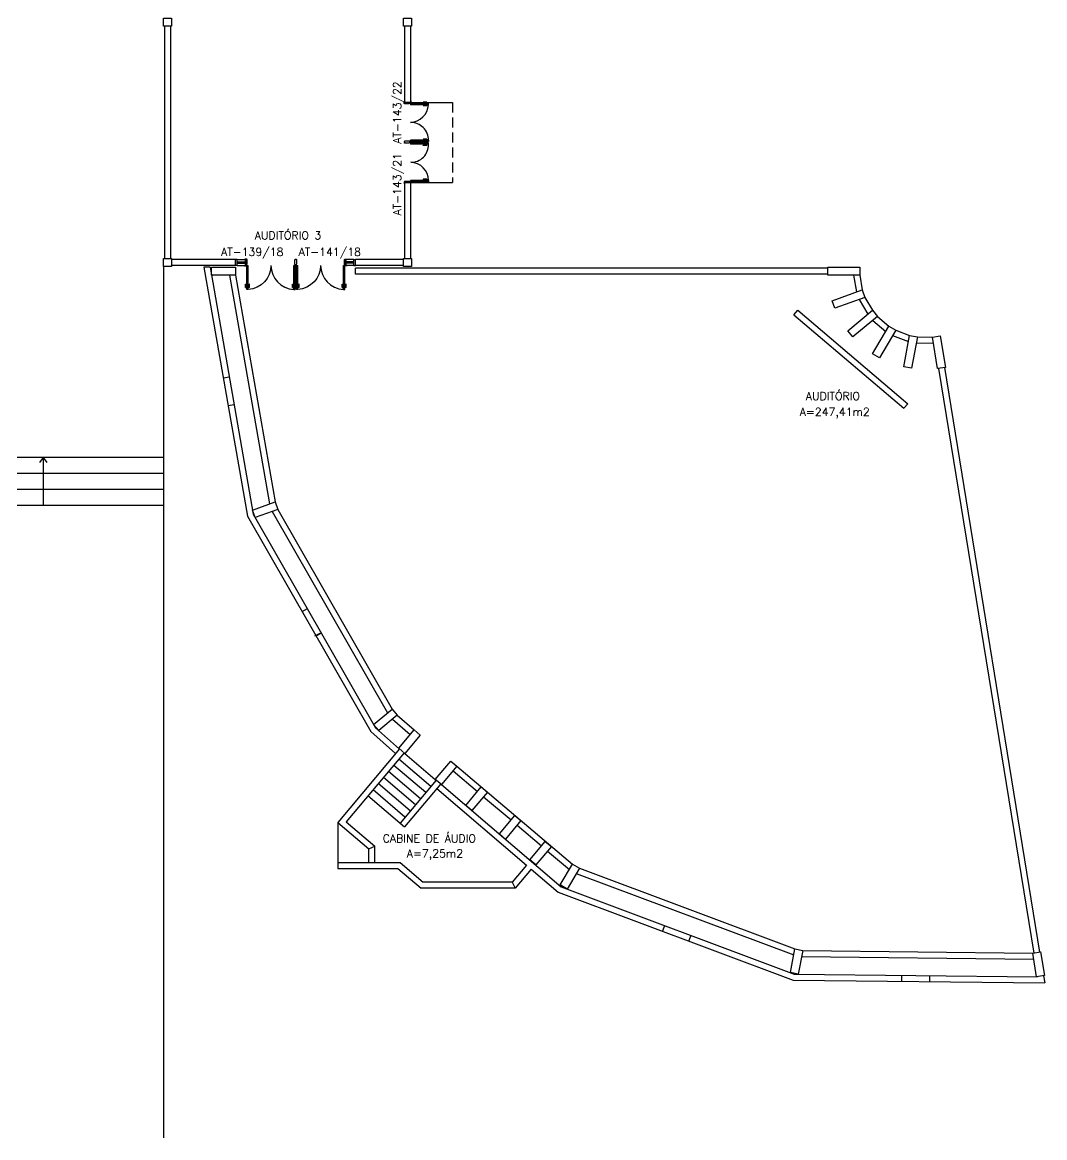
# Model space of a CAD drawing. Header units: millimetres. Extents: x 2069 to 2250, y 1124 to 1284.
# Drawn here: x 2202.35 to 2227.9, y 1124.11 to 1151.98 of the extents above; entities that cross this region are included whole.
import ezdxf

# ---------------------------------------------------------------- set-up
doc = ezdxf.new("R2010")
doc.units = ezdxf.units.MM
doc.linetypes.add('HIDDEN', pattern=[0.375, 0.25, -0.125])
for name, color, linetype in [('ALV', 2, 'Continuous'), ('ENDEREÇO', 2, 'Continuous'), ('JANELA', 1, 'Continuous'), ('MACANETA', 1, 'Continuous'), ('MARCO', 2, 'Continuous'), ('PAVIMENTO', 1, 'Continuous'), ('PILARES', 3, 'Continuous'), ('PISO', 1, 'Continuous'), ('PORTA', 2, 'Continuous'), ('PROJ', 1, 'HIDDEN'), ('TEXTO', 2, 'Continuous'), ('ÁREA', 2, 'Continuous')]:
    doc.layers.add(name, color=color, linetype=linetype)
doc.styles.add('UNB-100', font='simplex.shx', dxfattribs={"height": 0.2})
doc.styles.add('UNB1-100', font='simplex.shx', dxfattribs={"height": 0.2})

# ---------------------------------------------------------------- blocks, each defined once
blk = doc.blocks.new('DOOR-60')
at = {"layer": 'MACANETA', "color": 1}
for p, q in [((-0.08, -0.555), (-0.08, -0.465)), ((-0.08, -0.465), (-0.075, -0.465)), ((-0.08, -0.555), (-0.053, -0.555)), ((-0.075, -0.555), (-0.075, -0.465)), ((-0.075, -0.535), (-0.053, -0.535)), ((-0.053, -0.528), (-0.05, -0.528)), ((-0.053, -0.563), (-0.053, -0.528)), ((-0.012, -0.528), (-0.015, -0.528)), ((-0.012, -0.563), (-0.012, -0.528)), ((0.01, -0.535), (-0.012, -0.535)), ((0.015, -0.555), (-0.012, -0.555)), ((0.01, -0.555), (0.01, -0.465)), ((0.015, -0.465), (0.01, -0.465)), ((0.015, -0.555), (0.015, -0.465)), ((-0.053, -0.563), (-0.05, -0.563)), ((-0.012, -0.563), (-0.015, -0.563))]:
    blk.add_line(p, q, dxfattribs=at)
at = {"layer": 'PORTA'}
for p, q in [((-0.05, -0.6), (-0.05, 0)), ((-0.015, 0), (-0.05, 0)), ((-0.015, -0.6), (-0.015, 0)), ((-0.05, -0.6), (-0.015, -0.6))]:
    blk.add_line(p, q, dxfattribs=at)
at = {"layer": 'PORTA', "color": 1}
blk.add_arc((-0.02, 0), 0.6, 180, 267.134, dxfattribs=at)

msp = doc.modelspace()

# ---------------------------------------------------------------- linework, layer by layer
at = {"layer": 'ALV'}
for p, q in [((2205.89825, 1151.87127), (2205.89825, 1146.08127)), ((2206.04825, 1151.87127), (2206.04825, 1146.08127)), ((2211.89825, 1151.88127), (2211.89825, 1149.97627)), ((2212.04825, 1151.88127), (2212.04825, 1149.97627)), ((2211.89825, 1149.97627), (2213.09825, 1149.97627)), ((2212.04825, 1149.97627), (2211.89825, 1149.97627)), ((2211.89825, 1149.97627), (2211.89825, 1149.97127)), ((2212.04825, 1149.97127), (2211.89825, 1149.97127)), ((2212.04825, 1149.97627), (2212.04825, 1149.99627)), ((2212.04825, 1149.97627), (2212.04825, 1149.97127)), ((2211.89825, 1147.97627), (2211.89825, 1147.98126)), ((2212.04825, 1147.98126), (2211.89825, 1147.98126)), ((2211.89825, 1147.97627), (2211.89825, 1146.08127)), ((2211.89825, 1147.97627), (2213.09825, 1147.97627)), ((2212.04825, 1147.97627), (2211.89825, 1147.97627)), ((2212.04825, 1147.97627), (2212.04825, 1147.98126)), ((2212.04825, 1147.97627), (2212.04825, 1146.08127)), ((2212.04825, 1147.97627), (2212.04825, 1147.95627)), ((2207.67325, 1146.05627), (2206.07325, 1146.05627)), ((2207.67325, 1145.90627), (2206.07325, 1145.90627)), ((2206.88598, 1145.86127), (2207.97412, 1139.64249)), ((2207.03826, 1145.86127), (2206.88598, 1145.86127)), ((2207.03826, 1145.86127), (2208.11735, 1139.6942)), ((2207.67325, 1145.90627), (2207.67325, 1146.05627)), ((2207.94074, 1146.05627), (2207.94074, 1145.90627)), ((2207.94074, 1145.90627), (2207.94074, 1146.05627)), ((2210.42076, 1146.05627), (2210.42076, 1145.90627)), ((2210.67325, 1145.90627), (2210.67325, 1146.05627)), ((2210.67325, 1145.90627), (2210.67325, 1146.05627)), ((2211.87325, 1146.05627), (2210.67325, 1146.05627)), ((2211.87325, 1145.90627), (2210.67325, 1145.90627)), ((2207.52097, 1145.66127), (2208.52098, 1139.94623)), ((2207.67325, 1145.66127), (2208.66421, 1139.99794)), ((2222.47325, 1145.83627), (2210.67325, 1145.83627)), ((2210.67325, 1145.68627), (2210.67325, 1145.83627)), ((2222.47325, 1145.68627), (2210.67325, 1145.68627)), ((2223.12097, 1145.66127), (2223.1941, 1145.24335)), ((2223.27325, 1145.66127), (2223.33733, 1145.29505)), ((2223.26201, 1145.05523), (2223.4727, 1144.68697)), ((2223.40524, 1145.10694), (2223.58987, 1144.78424)), ((2221.63068, 1144.67037), (2221.72785, 1144.78465)), ((2221.72785, 1144.78465), (2224.47297, 1142.45043)), ((2221.63068, 1144.67037), (2224.3758, 1142.33616)), ((2223.60046, 1144.53309), (2223.92367, 1144.25825)), ((2223.71762, 1144.63036), (2224.00085, 1144.38953)), ((2224.17326, 1144.28817), (2224.52144, 1144.15782)), ((2224.09609, 1144.1569), (2224.49343, 1144.00814)), ((2224.69001, 1143.97135), (2225.11426, 1143.96635)), ((2224.71803, 1144.12103), (2225.08978, 1144.11665)), ((2225.3911, 1143.35518), (2227.77009, 1128.74764)), ((2207.36972, 1143.09664), (2207.51748, 1143.1225)), ((2225.24305, 1143.33107), (2227.62204, 1128.72353)), ((2207.49038, 1142.40712), (2207.63813, 1142.43297)), ((2224.47297, 1142.45043), (2224.3758, 1142.33616)), ((2208.58889, 1139.75811), (2211.47007, 1134.72219)), ((2208.73212, 1139.80982), (2211.58723, 1134.81946)), ((2207.97412, 1139.64249), (2211.05404, 1134.25921)), ((2208.11735, 1139.6942), (2211.17214, 1134.35485)), ((2209.34218, 1137.25572), (2209.47284, 1137.3294)), ((2209.65766, 1136.64573), (2209.78832, 1136.7194)), ((2209.68599, 1136.64598), (2209.81665, 1136.71965)), ((2211.59801, 1134.56846), (2212.04277, 1134.18319)), ((2211.71499, 1134.66558), (2212.1392, 1134.29811)), ((2211.05404, 1134.25921), (2211.67434, 1133.70523)), ((2211.17214, 1134.35485), (2211.7708, 1133.82019)), ((2211.77267, 1133.82242), (2210.23181, 1131.98608)), ((2211.88758, 1133.726), (2210.44237, 1132.00366)), ((2211.90673, 1133.70993), (2212.66753, 1133.06094)), ((2211.62935, 1133.42078), (2212.42819, 1132.73934)), ((2211.75915, 1133.57294), (2212.55799, 1132.8915)), ((2213.20641, 1133.39201), (2216.09498, 1130.94121)), ((2211.36976, 1133.11646), (2212.1686, 1132.43502)), ((2211.49955, 1133.26862), (2212.2984, 1132.58718)), ((2212.68668, 1133.04487), (2211.78662, 1131.97221)), ((2213.10937, 1133.27763), (2213.72001, 1132.75954)), ((2211.11016, 1132.81215), (2211.909, 1132.1307)), ((2211.23996, 1132.9643), (2212.0388, 1132.28286)), ((2212.80159, 1132.94845), (2211.90074, 1131.87486)), ((2212.70531, 1132.8337), (2214.94903, 1130.9184)), ((2212.82074, 1132.93238), (2215.81138, 1130.3795)), ((2210.98036, 1132.65999), (2211.90074, 1131.87486)), ((2213.87251, 1132.63014), (2214.55877, 1132.04788)), ((2210.23181, 1131.98608), (2211.00944, 1131.32294)), ((2210.23181, 1131.98608), (2210.23181, 1130.83608)), ((2210.44237, 1132.00366), (2211.15944, 1131.39216)), ((2214.71128, 1131.91849), (2215.32129, 1131.40093)), ((2211.00944, 1131.32294), (2211.15944, 1131.39216)), ((2211.15944, 1130.98608), (2211.15944, 1131.39216)), ((2211.00944, 1130.98608), (2211.00944, 1131.32294)), ((2215.4738, 1131.27154), (2216.01782, 1130.80996)), ((2210.23181, 1130.98608), (2211.00944, 1130.98608)), ((2210.23181, 1130.83608), (2211.73181, 1130.83608)), ((2211.00944, 1130.98608), (2211.78708, 1130.98608)), ((2211.73181, 1130.83608), (2212.31203, 1130.34128)), ((2211.78708, 1130.98608), (2212.36731, 1130.49128)), ((2214.94903, 1130.9184), (2214.59064, 1130.49128)), ((2215.06312, 1130.82101), (2214.66059, 1130.34128)), ((2215.06312, 1130.82101), (2215.73407, 1130.24827)), ((2216.2674, 1130.83985), (2221.6518, 1128.82403)), ((2216.19022, 1130.70858), (2221.62379, 1128.67435)), ((2214.66059, 1130.34128), (2212.31203, 1130.34128)), ((2214.59064, 1130.49128), (2212.36731, 1130.49128)), ((2214.59064, 1130.49128), (2214.66059, 1130.34128)), ((2215.73407, 1130.24827), (2221.60849, 1128.04899)), ((2215.81138, 1130.3795), (2221.6365, 1128.19867)), ((2218.39622, 1129.41196), (2218.34356, 1129.27151)), ((2219.05166, 1129.16621), (2218.999, 1129.02575)), ((2221.82037, 1128.63756), (2227.62184, 1128.56921)), ((2221.84838, 1128.78724), (2227.59736, 1128.71951)), ((2221.60849, 1128.04899), (2227.89593, 1127.97492)), ((2221.6365, 1128.19867), (2227.71919, 1128.12701)), ((2224.3261, 1128.01698), (2224.32787, 1128.16696)), ((2224.67784, 1128.16284), (2224.67784, 1128.16284)), ((2225.02605, 1128.00873), (2225.02782, 1128.15872)), ((2227.71848, 1128.13133), (2227.71919, 1128.12701)), ((2227.86653, 1128.15544), (2227.89593, 1127.97492))]:
    msp.add_line(p, q, dxfattribs=at)
at = {"layer": 'JANELA'}
for p, q in [((2207.71325, 1146.05627), (2207.92074, 1146.05627)), ((2207.71325, 1145.99627), (2207.92074, 1145.99627)), ((2207.71325, 1145.96627), (2207.92074, 1145.96627)), ((2207.71325, 1145.90627), (2207.92074, 1145.90627)), ((2210.63325, 1146.05627), (2210.44076, 1146.05627)), ((2210.63325, 1145.99627), (2210.44076, 1145.99627)), ((2210.63325, 1145.96627), (2210.44076, 1145.96627)), ((2210.63325, 1145.90627), (2210.44076, 1145.90627))]:
    msp.add_line(p, q, dxfattribs=at)
at = {"layer": 'JANELA', "color": 3}
for p, q in [((2207.92074, 1146.05627), (2207.94074, 1146.05627)), ((2207.92074, 1145.90627), (2207.92074, 1146.05627)), ((2207.94074, 1145.90627), (2207.92074, 1145.90627)), ((2210.44076, 1146.05627), (2210.42076, 1146.05627)), ((2210.42076, 1145.90627), (2210.44076, 1145.90627)), ((2210.44076, 1145.90627), (2210.44076, 1146.05627))]:
    msp.add_line(p, q, dxfattribs=at)
at = {"layer": 'MACANETA'}
for p, q in [((2212.364, 1149.98627), (2212.364, 1149.98127)), ((2212.454, 1149.98627), (2212.364, 1149.98627)), ((2212.454, 1149.98127), (2212.364, 1149.98127)), ((2212.364, 1149.89127), (2212.364, 1149.89627)), ((2212.454, 1149.89627), (2212.364, 1149.89627)), ((2212.454, 1149.89127), (2212.364, 1149.89127)), ((2212.4615, 1149.95927), (2212.4265, 1149.95927)), ((2212.4265, 1149.95927), (2212.4265, 1149.95627)), ((2212.4265, 1149.91827), (2212.4265, 1149.92127)), ((2212.4615, 1149.91827), (2212.4265, 1149.91827)), ((2212.434, 1149.98127), (2212.434, 1149.95927)), ((2212.434, 1149.89627), (2212.434, 1149.91827)), ((2212.454, 1149.98627), (2212.454, 1149.95927)), ((2212.454, 1149.89127), (2212.454, 1149.91827)), ((2212.4615, 1149.95927), (2212.4615, 1149.95627)), ((2212.4615, 1149.91827), (2212.4615, 1149.92127)), ((2212.36325, 1149.06377), (2212.36325, 1149.05877)), ((2212.45325, 1149.06377), (2212.36325, 1149.06377)), ((2212.45325, 1149.05877), (2212.36325, 1149.05877)), ((2212.45325, 1148.99877), (2212.36325, 1148.99877)), ((2212.36325, 1148.99877), (2212.36325, 1148.99377)), ((2212.45325, 1148.99377), (2212.36325, 1148.99377)), ((2212.36325, 1148.96877), (2212.36325, 1148.97377)), ((2212.45325, 1148.97377), (2212.36325, 1148.97377)), ((2212.45325, 1148.96877), (2212.36325, 1148.96877)), ((2212.45325, 1148.90877), (2212.36325, 1148.90877)), ((2212.36325, 1148.90377), (2212.36325, 1148.90877)), ((2212.46075, 1149.03677), (2212.42575, 1149.03677)), ((2212.42575, 1149.03677), (2212.42575, 1149.03377)), ((2212.42575, 1148.99577), (2212.42575, 1148.99877)), ((2212.46075, 1148.99577), (2212.42575, 1148.99577)), ((2212.42575, 1148.97177), (2212.42575, 1148.96877)), ((2212.46075, 1148.97177), (2212.42575, 1148.97177)), ((2212.42575, 1148.93077), (2212.42575, 1148.93377)), ((2212.46075, 1148.93077), (2212.42575, 1148.93077)), ((2212.43325, 1149.05877), (2212.43325, 1149.03677)), ((2212.43325, 1148.97377), (2212.43325, 1148.99577)), ((2212.43325, 1148.99377), (2212.43325, 1148.97177)), ((2212.43325, 1148.90877), (2212.43325, 1148.93077)), ((2212.45325, 1149.06377), (2212.45325, 1149.03677)), ((2212.45325, 1148.99877), (2212.45325, 1148.97177)), ((2212.45325, 1148.96877), (2212.45325, 1148.99577)), ((2212.45325, 1148.90377), (2212.45325, 1148.93077)), ((2212.46075, 1149.03677), (2212.46075, 1149.03377)), ((2212.46075, 1148.99577), (2212.46075, 1148.99877)), ((2212.46075, 1148.97177), (2212.46075, 1148.96877)), ((2212.46075, 1148.93077), (2212.46075, 1148.93377)), ((2212.45325, 1148.90377), (2212.36325, 1148.90377)), ((2212.364, 1148.06126), (2212.364, 1148.05626)), ((2212.454, 1148.06126), (2212.364, 1148.06126)), ((2212.454, 1148.05626), (2212.364, 1148.05626)), ((2212.364, 1147.96626), (2212.364, 1147.97126)), ((2212.454, 1147.97126), (2212.364, 1147.97126)), ((2212.454, 1147.96626), (2212.364, 1147.96626)), ((2212.4615, 1148.03426), (2212.4265, 1148.03426)), ((2212.4265, 1148.03426), (2212.4265, 1148.03126)), ((2212.4265, 1147.99326), (2212.4265, 1147.99626)), ((2212.4615, 1147.99326), (2212.4265, 1147.99326)), ((2212.434, 1148.05626), (2212.434, 1148.03426)), ((2212.434, 1147.97126), (2212.434, 1147.99326)), ((2212.454, 1148.06126), (2212.454, 1148.03426)), ((2212.454, 1147.96626), (2212.454, 1147.99326)), ((2212.4615, 1148.03426), (2212.4615, 1148.03126)), ((2212.4615, 1147.99326), (2212.4615, 1147.99626))]:
    msp.add_line(p, q, dxfattribs=at)
at = {"layer": 'MARCO'}
for p, q in [((2211.88825, 1150.00627), (2211.89825, 1150.00627)), ((2211.88825, 1149.95627), (2211.88825, 1150.00627)), ((2211.89825, 1149.95627), (2211.88825, 1149.95627)), ((2211.89825, 1149.97127), (2211.89825, 1149.95627)), ((2211.89825, 1149.94627), (2211.89825, 1149.95627)), ((2212.01325, 1149.94627), (2211.89825, 1149.94627)), ((2212.01325, 1149.95627), (2212.01325, 1149.94627)), ((2212.04825, 1149.95627), (2212.01325, 1149.95627)), ((2212.04825, 1150.01627), (2212.05825, 1150.01627)), ((2212.04825, 1149.97127), (2212.04825, 1149.96627)), ((2212.04825, 1149.96627), (2212.04825, 1149.95627)), ((2212.05825, 1149.96627), (2212.04825, 1149.96627)), ((2212.05825, 1150.01627), (2212.05825, 1149.96627)), ((2212.01325, 1149.00877), (2211.89825, 1149.00877)), ((2211.89825, 1149.00877), (2211.89825, 1148.99877)), ((2211.89825, 1148.98377), (2211.89825, 1148.99877)), ((2211.89825, 1148.98377), (2211.89825, 1148.96877)), ((2211.89825, 1148.95877), (2211.89825, 1148.96877)), ((2212.01325, 1148.95877), (2211.89825, 1148.95877)), ((2212.01325, 1148.99877), (2212.01325, 1149.00877)), ((2212.04825, 1148.99877), (2212.01325, 1148.99877)), ((2212.04825, 1148.96877), (2212.01325, 1148.96877)), ((2212.01325, 1148.96877), (2212.01325, 1148.95877)), ((2212.04825, 1148.98877), (2212.04825, 1148.99877)), ((2212.04825, 1148.97877), (2212.04825, 1148.96877)), ((2211.89825, 1147.99626), (2211.88825, 1147.99626)), ((2211.88825, 1147.99626), (2211.88825, 1147.94626)), ((2211.88825, 1147.94626), (2211.89825, 1147.94626)), ((2212.01325, 1148.00626), (2211.89825, 1148.00626)), ((2211.89825, 1148.00626), (2211.89825, 1147.99626)), ((2211.89825, 1147.98126), (2211.89825, 1147.99626)), ((2212.01325, 1147.99626), (2212.01325, 1148.00626)), ((2212.04825, 1147.99626), (2212.01325, 1147.99626)), ((2212.04825, 1147.98626), (2212.04825, 1147.99626)), ((2212.05825, 1147.98626), (2212.04825, 1147.98626)), ((2212.04825, 1147.98126), (2212.04825, 1147.98626)), ((2212.04825, 1147.93626), (2212.05825, 1147.93626)), ((2212.05825, 1147.93626), (2212.05825, 1147.98626)), ((2207.89574, 1145.90627), (2207.89574, 1145.89627)), ((2207.89574, 1145.89627), (2207.94574, 1145.89627)), ((2207.90574, 1146.06627), (2207.90574, 1146.05627)), ((2207.95574, 1146.06627), (2207.90574, 1146.06627)), ((2207.94074, 1146.05627), (2207.95574, 1146.05627)), ((2207.94074, 1145.90627), (2207.94574, 1145.90627)), ((2207.94574, 1145.90627), (2207.95574, 1145.90627)), ((2207.94574, 1145.89627), (2207.94574, 1145.90627)), ((2207.95574, 1146.05627), (2207.95574, 1146.06627)), ((2207.96574, 1146.05627), (2207.95574, 1146.05627)), ((2207.95574, 1145.94127), (2207.96574, 1145.94127)), ((2207.95574, 1145.90627), (2207.95574, 1145.94127)), ((2207.96574, 1145.94127), (2207.96574, 1146.05627)), ((2209.15575, 1145.94127), (2209.15575, 1146.05627)), ((2209.15575, 1146.05627), (2209.16575, 1146.05627)), ((2209.16575, 1145.94127), (2209.15575, 1145.94127)), ((2209.18075, 1146.05627), (2209.16575, 1146.05627)), ((2209.16575, 1145.90627), (2209.16575, 1145.94127)), ((2209.17575, 1145.90627), (2209.16575, 1145.90627)), ((2209.18075, 1146.05627), (2209.19575, 1146.05627)), ((2209.18575, 1145.90627), (2209.19575, 1145.90627)), ((2209.20575, 1146.05627), (2209.19575, 1146.05627)), ((2209.19575, 1145.94127), (2209.20575, 1145.94127)), ((2209.19575, 1145.90627), (2209.19575, 1145.94127)), ((2209.20575, 1145.94127), (2209.20575, 1146.05627)), ((2210.39576, 1145.94127), (2210.39576, 1146.05627)), ((2210.39576, 1146.05627), (2210.40576, 1146.05627)), ((2210.40576, 1145.94127), (2210.39576, 1145.94127)), ((2210.40576, 1146.05627), (2210.40576, 1146.06627)), ((2210.40576, 1146.06627), (2210.45576, 1146.06627)), ((2210.42076, 1146.05627), (2210.40576, 1146.05627)), ((2210.40576, 1145.90627), (2210.40576, 1145.94127)), ((2210.41576, 1145.90627), (2210.40576, 1145.90627)), ((2210.41576, 1145.89627), (2210.41576, 1145.90627)), ((2210.42076, 1145.90627), (2210.41576, 1145.90627)), ((2210.46576, 1145.89627), (2210.41576, 1145.89627)), ((2210.45576, 1146.06627), (2210.45576, 1146.05627)), ((2210.46576, 1145.90627), (2210.46576, 1145.89627))]:
    msp.add_line(p, q, dxfattribs=at)
at = {"layer": 'PAVIMENTO'}
for p, q in [((2205.87325, 1145.88127), (2205.87325, 1124.10868)), ((2205.87325, 1141.10627), (2199.85325, 1141.10627)), ((2205.87325, 1140.70627), (2199.85325, 1140.70627)), ((2205.87325, 1140.30627), (2199.85325, 1140.30627)), ((2205.87325, 1139.90627), (2190.35325, 1139.90627))]:
    msp.add_line(p, q, dxfattribs=at)
at = {"layer": 'PILARES'}
for p, q in [((2207.07325, 1145.66127), (2207.07325, 1145.86127)), ((2207.07325, 1145.86127), (2207.67325, 1145.86127)), ((2207.67325, 1145.86127), (2207.67325, 1145.66127)), ((2222.47325, 1145.66127), (2222.47325, 1145.86127)), ((2222.47325, 1145.86127), (2223.27325, 1145.86127)), ((2223.27325, 1145.86127), (2223.27325, 1145.66127)), ((2207.67325, 1145.66127), (2207.07325, 1145.66127)), ((2223.27325, 1145.66127), (2222.47325, 1145.66127)), ((2222.58486, 1145.02341), (2223.33733, 1145.29505)), ((2223.33733, 1145.29505), (2223.40524, 1145.10694)), ((2222.65277, 1144.83529), (2222.58486, 1145.02341)), ((2223.40524, 1145.10694), (2222.65277, 1144.83529)), ((2222.97435, 1144.27323), (2223.58987, 1144.78424)), ((2223.58987, 1144.78424), (2223.71762, 1144.63036)), ((2223.71762, 1144.63036), (2223.1021, 1144.11935)), ((2223.1021, 1144.11935), (2222.97435, 1144.27323)), ((2223.59542, 1143.69987), (2224.00085, 1144.38953)), ((2224.17326, 1144.28817), (2223.76783, 1143.59851)), ((2224.00085, 1144.38953), (2224.17326, 1144.28817)), ((2224.37428, 1143.37147), (2224.52144, 1144.15782)), ((2224.52144, 1144.15782), (2224.71803, 1144.12103)), ((2224.71803, 1144.12103), (2224.57086, 1143.33468)), ((2225.08978, 1144.11665), (2225.28718, 1144.1488)), ((2225.21837, 1143.32705), (2225.08978, 1144.11665)), ((2225.28718, 1144.1488), (2225.41577, 1143.3592)), ((2223.76783, 1143.59851), (2223.59542, 1143.69987)), ((2224.57086, 1143.33468), (2224.37428, 1143.37147)), ((2225.41577, 1143.3592), (2225.21837, 1143.32705)), ((2208.09986, 1139.7942), (2208.66421, 1139.99794)), ((2208.66421, 1139.99794), (2208.73212, 1139.80982)), ((2208.16777, 1139.60608), (2208.09986, 1139.7942)), ((2208.73212, 1139.80982), (2208.16777, 1139.60608)), ((2211.12559, 1134.4362), (2211.58723, 1134.81946)), ((2211.58723, 1134.81946), (2211.71499, 1134.66558)), ((2211.25335, 1134.28232), (2211.12559, 1134.4362)), ((2211.71499, 1134.66558), (2211.25335, 1134.28232)), ((2211.75352, 1133.83849), (2212.1392, 1134.29811)), ((2212.29241, 1134.16956), (2211.90673, 1133.70993)), ((2212.1392, 1134.29811), (2212.29241, 1134.16956)), ((2211.90673, 1133.70993), (2211.75352, 1133.83849)), ((2212.66753, 1133.06094), (2213.05321, 1133.52056)), ((2213.20641, 1133.39201), (2212.82074, 1132.93238)), ((2213.05321, 1133.52056), (2213.20641, 1133.39201)), ((2212.82074, 1132.93238), (2212.66753, 1133.06094)), ((2213.42921, 1132.41298), (2213.81488, 1132.8726)), ((2213.96809, 1132.74405), (2213.58242, 1132.28442)), ((2213.81488, 1132.8726), (2213.96809, 1132.74405)), ((2213.58242, 1132.28442), (2213.42921, 1132.41298)), ((2214.26705, 1131.70022), (2214.65272, 1132.15985)), ((2214.80593, 1132.03129), (2214.42026, 1131.57166)), ((2214.65272, 1132.15985), (2214.80593, 1132.03129)), ((2214.42026, 1131.57166), (2214.26705, 1131.70022)), ((2215.02872, 1131.05226), (2215.4144, 1131.51189)), ((2215.56761, 1131.38333), (2215.18193, 1130.9237)), ((2215.4144, 1131.51189), (2215.56761, 1131.38333)), ((2215.18193, 1130.9237), (2215.02872, 1131.05226)), ((2215.79091, 1130.42397), (2216.09498, 1130.94121)), ((2216.2674, 1130.83985), (2215.96332, 1130.32261)), ((2216.09498, 1130.94121), (2216.2674, 1130.83985)), ((2215.96332, 1130.32261), (2215.79091, 1130.42397)), ((2221.54143, 1128.23427), (2221.6518, 1128.82403)), ((2221.6518, 1128.82403), (2221.84838, 1128.78724)), ((2221.84838, 1128.78724), (2221.73801, 1128.19748)), ((2227.59736, 1128.71951), (2227.79476, 1128.75166)), ((2227.69381, 1128.12731), (2227.59736, 1128.71951)), ((2227.79476, 1128.75166), (2227.89121, 1128.15946)), ((2221.73801, 1128.19748), (2221.54143, 1128.23427)), ((2227.89121, 1128.15946), (2227.69381, 1128.12731))]:
    msp.add_line(p, q, dxfattribs=at)
for points in [[(2205.87325, 1152.08127), (2206.07325, 1152.08127), (2206.07325, 1151.88127), (2205.87325, 1151.88127)], [(2211.87325, 1152.08127), (2212.07325, 1152.08127), (2212.07325, 1151.88127), (2211.87325, 1151.88127)], [(2205.87325, 1146.08127), (2206.07325, 1146.08127), (2206.07325, 1145.88127), (2205.87325, 1145.88127)], [(2211.87325, 1146.08127), (2212.07325, 1146.08127), (2212.07325, 1145.88127), (2211.87325, 1145.88127)]]:
    msp.add_lwpolyline(points, close=True, dxfattribs=at)
at = {"layer": 'PISO', "color": 1}
for q in [(2202.77182, 1140.98013), (2202.86325, 1139.90627), (2202.95468, 1140.98013)]:
    msp.add_line((2202.86325, 1141.10627), q, dxfattribs=at)
at = {"layer": 'PORTA'}
for p, q in [((2212.499, 1149.95627), (2212.04825, 1149.95627)), ((2212.04825, 1149.95627), (2212.04825, 1149.92127)), ((2212.499, 1149.92127), (2212.04825, 1149.92127)), ((2212.499, 1149.92127), (2212.499, 1149.95627)), ((2212.04825, 1148.99877), (2212.04825, 1149.03377)), ((2212.49825, 1149.03377), (2212.04825, 1149.03377)), ((2212.49825, 1148.99877), (2212.04825, 1148.99877)), ((2212.04825, 1148.96877), (2212.04825, 1148.93377)), ((2212.49825, 1148.96877), (2212.04825, 1148.96877)), ((2212.49825, 1148.93377), (2212.04825, 1148.93377)), ((2212.49825, 1149.03377), (2212.49825, 1148.99877)), ((2212.49825, 1148.93377), (2212.49825, 1148.96877)), ((2212.04825, 1147.99626), (2212.04825, 1148.03126)), ((2212.499, 1148.03126), (2212.04825, 1148.03126)), ((2212.499, 1147.99626), (2212.04825, 1147.99626)), ((2212.499, 1148.03126), (2212.499, 1147.99626)), ((2207.71325, 1146.05627), (2207.67325, 1146.05627)), ((2207.71325, 1145.90627), (2207.67325, 1145.90627)), ((2207.71325, 1145.90627), (2207.71325, 1146.05627)), ((2210.63325, 1145.90627), (2210.63325, 1146.05627)), ((2210.63325, 1146.05627), (2210.67325, 1146.05627)), ((2210.63325, 1145.90627), (2210.67325, 1145.90627))]:
    msp.add_line(p, q, dxfattribs=at)
at = {"layer": 'PORTA', "color": 1}
for centre, radius, start, end in [((2212.01199, 1149.96434), 0.48817, 274.260378, 354.938627), ((2212.05451, 1149.03457), 0.44299, 359.895843, 90.809527), ((2212.05921, 1148.92086), 0.43848, 269.211112, 1.68697), ((2212.04187, 1148.02615), 0.45641, 0.642264, 88.580558)]:
    msp.add_arc(centre, radius, start, end, dxfattribs=at)
at = {"layer": 'PROJ'}
msp.add_line((2213.09825, 1149.97627), (2213.09825, 1147.97627), dxfattribs=at)

# ---------------------------------------------------------------- block references
at = {"layer": 'PORTA', "xscale": -1, "rotation": 359.9999999974277}
for p in [(2207.94074, 1145.90627), (2209.18075, 1145.90627)]:
    msp.add_blockref('DOOR-60', p, dxfattribs=at)
at = {"layer": 'PORTA'}
for p in [(2209.18075, 1145.90627), (2210.42076, 1145.90627)]:
    msp.add_blockref('DOOR-60', p, dxfattribs=at)

# ---------------------------------------------------------------- texts
at = {"layer": 'ENDEREÇO', "style": 'UNB-100'}
for s, p in [('AT-143/22', (2211.8136, 1148.94717)), ('AT-143/21', (2211.8136, 1147.15385))]:
    msp.add_text(s, height=0.2, rotation=90, dxfattribs=at).set_placement(p)
for s, p in [('AT-139/18', (2207.31238, 1146.14326)), ('AT-141/18', (2209.25033, 1146.14326))]:
    msp.add_text(s, height=0.2, dxfattribs=at).set_placement(p)
at = {"layer": 'TEXTO', "style": 'UNB-100'}
for s, p in [('AUDITÓRIO 3', (2208.1547, 1146.5578)), ('AUDITÓRIO', (2221.92607, 1142.5411)), ('CABINE DE ÁUDIO', (2211.3517, 1131.48731))]:
    msp.add_text(s, height=0.2, dxfattribs=at).set_placement(p)
at = {"layer": 'ÁREA', "style": 'UNB1-100'}
for s, p in [('A=247,41m2', (2221.77476, 1142.14547)), ('A=7,25m2', (2211.95505, 1131.11238))]:
    msp.add_text(s, height=0.2, dxfattribs=at).set_placement(p)

doc.saveas('drawing.dxf')
